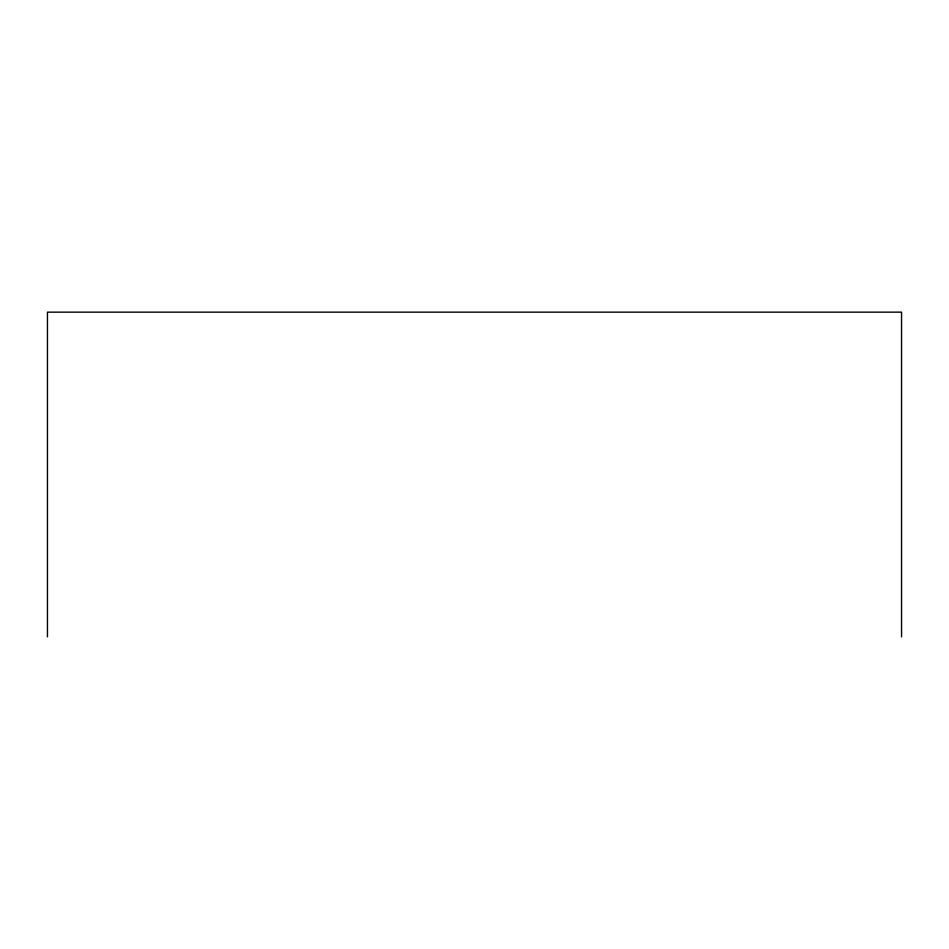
<?xml version="1.0" encoding="UTF-8"?>
<svg xmlns="http://www.w3.org/2000/svg" width="949" height="949" viewBox="0 0 949 949"><rect width="100%" height="100%" fill="white"/><g stroke="black" fill="none" stroke-linecap="round" stroke-linejoin="round"><path stroke-width="1.42" d="M901.55 636.85L901.55 312.15L47.45 312.15L47.45 636.85"/></g></svg>
